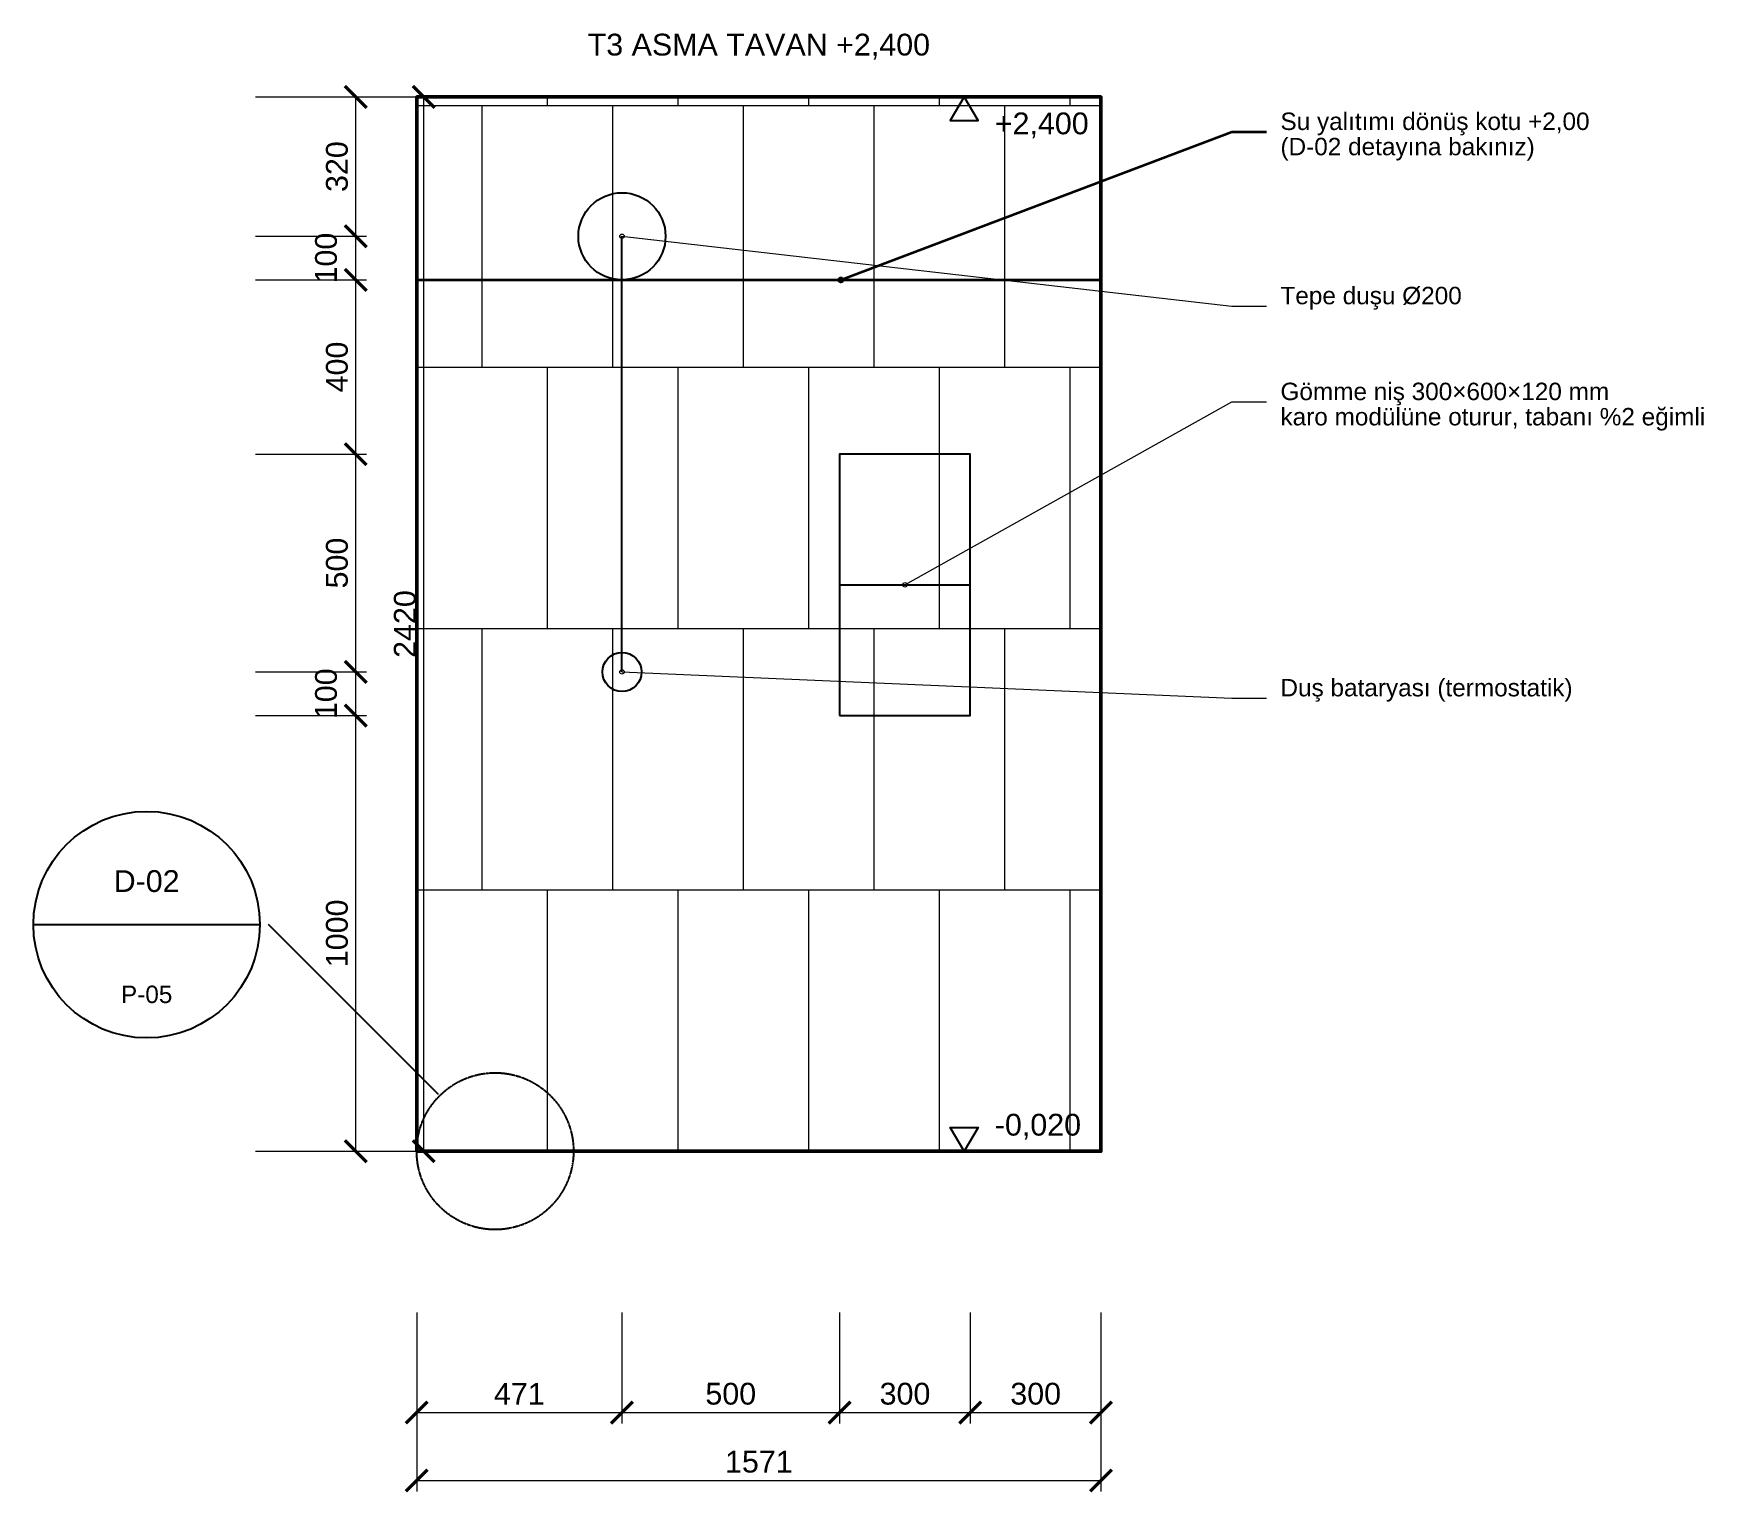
# Model space of a CAD drawing. Header units: millimetres. Extents: x -880 to 2954, y -804 to 2546.
import ezdxf
from ezdxf.enums import TextEntityAlignment as Align

# ---------------------------------------------------------------- set-up
doc = ezdxf.new("R2010")
doc.units = ezdxf.units.MM
doc.linetypes.add('DASHED', pattern=[1.524, 1.27, -0.254])
for name, color, linetype, lineweight in [('A-DETAY-CAGRI', 1, 'Continuous', 25), ('A-GORUNUS-DERZ', 254, 'Continuous', 13), ('A-GORUNUS-IC', 8, 'Continuous', 25), ('A-GORUNUS-SINIR', 7, 'Continuous', 50), ('A-KATMAN-YALITIM', 6, 'Continuous', 35), ('A-KOT-ISARET', 250, 'Continuous', 25), ('A-TAVAN-YAZI', 150, 'Continuous', 13), ('A-YAZI', 7, 'Continuous', 13), ('G-OLCU-ZINCIR', 7, 'Continuous', 13), ('M-YAZI', 7, 'Continuous', 13)]:
    doc.layers.add(name, color=color, linetype=linetype, lineweight=lineweight)
doc.styles.add('GYM', font='arial.ttf')
doc.dimstyles.new('GYM-20', dxfattribs={"dimscale": 20, "dimtxt": 2.5, "dimasz": 2.5, "dimexe": 1.25, "dimexo": 1.5, "dimgap": 0.9, "dimtad": 1, "dimdec": 0, "dimtxsty": 'GYM', "dimblk": 'ARCHTICK', "dimcen": 2.5, "dimclrd": 7, "dimclre": 7, "dimclrt": 7, "dimazin": 3, "dimtfac": 1, "dimtmove": 0, "dimatfit": 3, "dimlwd": 18, "dimlwe": 13, "dimarcsym": 0})

# ---------------------------------------------------------------- blocks, each defined once
blk = doc.blocks.new('_ARCHTICK')
at = {"color": 0, "linetype": 'ByBlock', "const_width": 0.15}
blk.add_lwpolyline([(-0.5, -0.5), (0.5, 0.5)], dxfattribs=at)

msp = doc.modelspace()

# ---------------------------------------------------------------- linework, layer by layer
at = {"layer": 'A-DETAY-CAGRI'}
for p, q in [((-880, 500), (-360, 500)), ((50, 110), (-340, 500))]:
    msp.add_line(p, q, dxfattribs=at)
msp.add_circle((-620, 500), 260, dxfattribs=at)
at = {"layer": 'A-DETAY-CAGRI', "linetype": 'DASHED'}
msp.add_circle((180, -20), 180, dxfattribs=at)
at = {"layer": 'A-GORUNUS-DERZ'}
for p, q in [((0, 2380), (0, 2400)), ((0, 1780), (0, 2380)), ((0, 2380), (1571, 2380)), ((150, 1780), (150, 2380)), ((300, 2380), (300, 2400)), ((450, 1780), (450, 2380)), ((600, 2380), (600, 2400)), ((750, 1780), (750, 2380)), ((900, 2380), (900, 2400)), ((1050, 1780), (1050, 2380)), ((1200, 2380), (1200, 2400)), ((1350, 1780), (1350, 2380)), ((1500, 2380), (1500, 2400)), ((0, 1180), (0, 1780)), ((0, 1780), (1571, 1780)), ((300, 1180), (300, 1780)), ((600, 1180), (600, 1780)), ((900, 1180), (900, 1780)), ((1200, 1180), (1200, 1780)), ((1500, 1180), (1500, 1780)), ((0, 580), (0, 1180)), ((0, 1180), (1571, 1180)), ((150, 580), (150, 1180)), ((450, 580), (450, 1180)), ((750, 580), (750, 1180)), ((1050, 580), (1050, 1180)), ((1350, 580), (1350, 1180)), ((0, -20), (0, 580)), ((0, 580), (1571, 580)), ((300, -20), (300, 580)), ((600, -20), (600, 580)), ((900, -20), (900, 580)), ((1200, -20), (1200, 580)), ((1500, -20), (1500, 580)), ((0, -20), (1571, -20))]:
    msp.add_line(p, q, dxfattribs=at)
at = {"layer": 'A-GORUNUS-IC'}
for p, q in [((471.3, 1080), (471.3, 2080)), ((971, 1280), (1271, 1280))]:
    msp.add_line(p, q, dxfattribs=at)
msp.add_lwpolyline([(971, 980), (1271, 980), (1271, 1580), (971, 1580)], close=True, dxfattribs=at)
for centre, radius in [((471.3, 2080), 100), ((471.3, 1080), 45)]:
    msp.add_circle(centre, radius, dxfattribs=at)
at = {"layer": 'A-GORUNUS-SINIR'}
for p, q in [((0, 2400), (1571, 2400)), ((0, -20), (1571, -20))]:
    msp.add_line(p, q, dxfattribs=at)
msp.add_lwpolyline([(0, -20), (1571, -20), (1571, 2400), (0, 2400)], close=True, dxfattribs=at)
at = {"layer": 'A-KATMAN-YALITIM'}
for p, q in [((974, 1980), (1871, 2320)), ((1871, 2320), (1951, 2320)), ((0, 1980), (1571, 1980))]:
    msp.add_line(p, q, dxfattribs=at)
msp.add_circle((974, 1980), 5, dxfattribs=at)
at = {"layer": 'A-KOT-ISARET'}
for points in [[(1256.8, 2400), (1224.8, 2345.6), (1288.8, 2345.6)], [(1256.8, -20), (1224.8, 34.4), (1288.8, 34.4)]]:
    msp.add_lwpolyline(points, close=True, dxfattribs=at)
at = {"layer": 'A-YAZI'}
for p, q in [((1121, 1280), (1871, 1700)), ((1871, 1700), (1951, 1700))]:
    msp.add_line(p, q, dxfattribs=at)
msp.add_circle((1121, 1280), 5, dxfattribs=at)
at = {"layer": 'M-YAZI'}
for p, q in [((471.3, 2080), (1871, 1920)), ((1871, 1920), (1951, 1920)), ((471.3, 1080), (1871, 1020)), ((1871, 1020), (1951, 1020))]:
    msp.add_line(p, q, dxfattribs=at)
for centre in [(471.3, 2080), (471.3, 1080)]:
    msp.add_circle(centre, 5, dxfattribs=at)

# ---------------------------------------------------------------- texts
at = {"layer": 'A-DETAY-CAGRI', "style": 'GYM'}
for s, height, p in [('D-02', 50, (-620, 600)), ('P-05', 40, (-620, 340))]:
    msp.add_text(s, height=height, dxfattribs=at).set_placement(p, align=Align.MIDDLE_CENTER)
at = {"layer": 'A-KATMAN-YALITIM', "style": 'GYM'}
for s, p in [('Su yalıtımı dönüş kotu +2,00', (1983, 2344)), ('(D-02 detayına bakınız)', (1983, 2286))]:
    msp.add_text(s, height=40, dxfattribs=at).set_placement(p, align=Align.MIDDLE_LEFT)
at = {"layer": 'A-KOT-ISARET', "style": 'GYM'}
for s, p in [('+2,400', (1327.2, 2339.2)), ('-0,020', (1327.2, 40.8))]:
    msp.add_text(s, height=50, dxfattribs=at).set_placement(p, align=Align.MIDDLE_LEFT)
at = {"layer": 'A-TAVAN-YAZI', "style": 'GYM'}
msp.add_text('T3 ASMA TAVAN +2,400', height=50, dxfattribs=at).set_placement((785.5, 2520), align=Align.MIDDLE_CENTER)
at = {"layer": 'A-YAZI', "style": 'GYM'}
for s, p in [('Gömme niş 300×600×120 mm', (1983, 1724)), ('karo modülüne oturur, tabanı %2 eğimli', (1983, 1666))]:
    msp.add_text(s, height=40, dxfattribs=at).set_placement(p, align=Align.MIDDLE_LEFT)
at = {"layer": 'M-YAZI', "style": 'GYM'}
for s, p in [('Tepe duşu Ø200', (1983, 1944)), ('Duş bataryası (termostatik)', (1983, 1044))]:
    msp.add_text(s, height=40, dxfattribs=at).set_placement(p, align=Align.MIDDLE_LEFT)

# ---------------------------------------------------------------- dimensions: what is measured, and where the dimension line sits
at = {"layer": 'G-OLCU-ZINCIR'}
for base, p1, p2 in [((-140, 2080), (-400, 2080), (-400, 2400)), ((16, -20), (-400, -20), (-400, 2400)), ((-140, 1980), (-400, 1980), (-400, 2080)), ((-140, 1580), (-400, 1580), (-400, 1980)), ((-140, 1080), (-400, 1080), (-400, 1580)), ((-140, 980), (-400, 980), (-400, 1080)), ((-140, -20), (-400, -20), (-400, 980))]:
    msp.add_linear_dim(base=base, p1=p1, p2=p2, angle=90, dimstyle='GYM-20', dxfattribs=at).render()
for base, p1, p2 in [((0, -620), (0, -360), (471, -360)), ((0, -776), (0, -360), (1571, -360)), ((471, -620), (471, -360), (971, -360)), ((971, -620), (971, -360), (1271, -360)), ((1271, -620), (1271, -360), (1571, -360))]:
    msp.add_linear_dim(base=base, p1=p1, p2=p2, dimstyle='GYM-20', dxfattribs=at).render()

doc.saveas('drawing.dxf')
